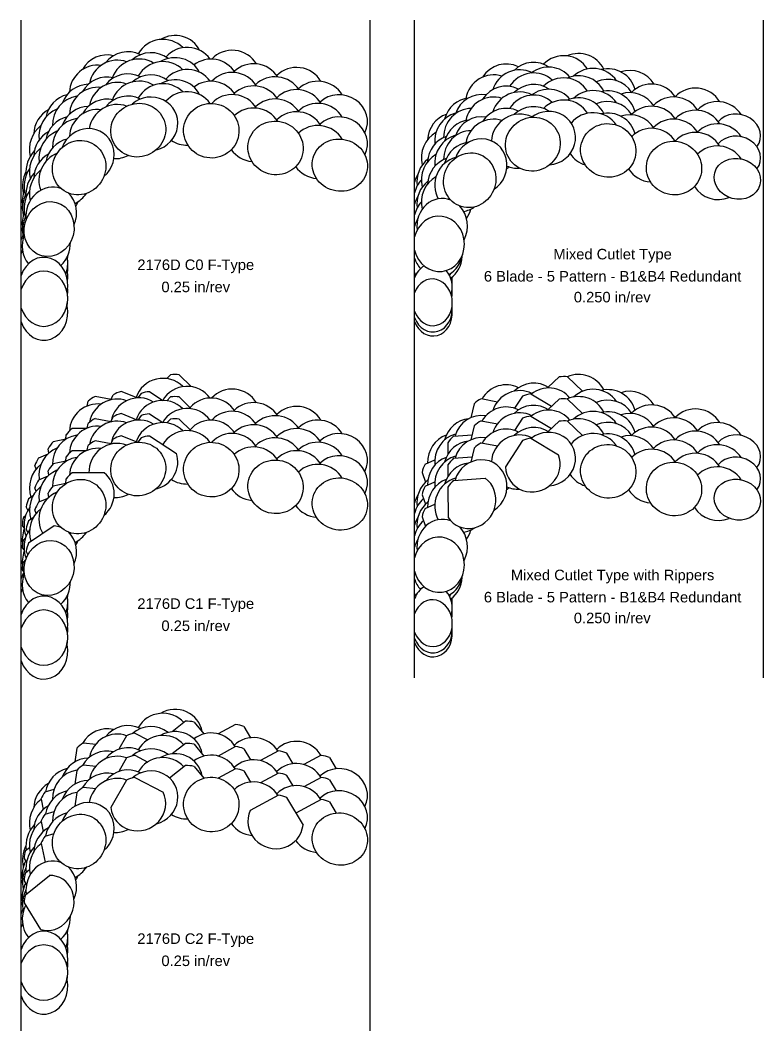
# Model space of a CAD drawing. Header units: inches. Extents: x 1 to 21.7, y 0.9 to 12.4.
# Drawn here: x 13.3 to 21.69, y 0.96 to 12.36 of the extents above; entities that cross this region are included whole.
import ezdxf
from ezdxf.enums import TextEntityAlignment as Align

# ---------------------------------------------------------------- set-up
doc = ezdxf.new("R2010")
doc.units = ezdxf.units.IN
doc.header["$MEASUREMENT"] = 0
for name, color, linetype, true_color in [('Blade_1', 30, 'Continuous', 0xff7f00), ('Blade_2', 7, 'Continuous', 0xcccc00), ('Blade_3', 7, 'Continuous', 0x00cc00), ('Blade_4', 7, 'Continuous', 0x00cccc), ('Blade_5', 7, 'Continuous', 0x0066cc), ('Blade_6', 190, 'Continuous', 0x7f00ff)]:
    doc.layers.add(name, color=color, linetype=linetype, true_color=true_color)
doc.layers.add('Gage_Line', color=7, linetype='Continuous')
doc.styles.get("Standard").update_dxf_attribs({"font": 'arial.ttf'})

msp = doc.modelspace()

# ---------------------------------------------------------------- linework, layer by layer
at = {"layer": 'Blade_1'}
for p, q in [((18.968, 8.118), (18.879, 7.981)), ((19.063, 8.143), (19.295, 8.004)), ((19.063, 7.893), (19.295, 7.754)), ((18.968, 7.868), (18.879, 7.731)), ((18.19, 7.668), (18.398, 7.682)), ((19.063, 7.643), (19.374, 7.457)), ((18.126, 7.592), (18.126, 7.463)), ((18.968, 7.618), (18.775, 7.321)), ((18.19, 7.418), (18.398, 7.432)), ((18.126, 7.342), (18.126, 7.213)), ((18.19, 7.168), (18.547, 7.192)), ((18.126, 7.092), (18.128, 6.748)), ((14.501, 4.286), (14.415, 4.134)), ((14.593, 4.315), (14.739, 4.239)), ((16.215, 4.115), (16.012, 4.005)), ((14.501, 4.036), (14.415, 3.884)), ((14.593, 4.065), (14.739, 3.989)), ((16.306, 4.089), (16.377, 3.97)), ((14.501, 3.786), (14.324, 3.475)), ((14.593, 3.815), (14.915, 3.648)), ((16.215, 3.865), (16.012, 3.755)), ((16.306, 3.839), (16.377, 3.72)), ((16.215, 3.615), (15.896, 3.443)), ((16.306, 3.589), (16.491, 3.278)), ((13.361, 2.99), (13.405, 3.025)), ((13.344, 2.899), (13.371, 2.855)), ((13.361, 2.74), (13.405, 2.775)), ((13.344, 2.649), (13.371, 2.605)), ((13.361, 2.49), (13.629, 2.708)), ((13.344, 2.399), (13.531, 2.1))]:
    msp.add_line(p, q, dxfattribs=at)
for centre, major_axis, ratio, start_param, end_param in [((14.632, 11.62), (0.279, 0.14), 0.963048, 6.810381, 8.632466), ((15.456, 11.614), (0.302, -0.081), 0.984808, 7.081616, 8.786571), ((19.084, 11.462), (0.265, 0.166), 0.960294, 6.523284, 8.319557), ((14.632, 11.37), (0.279, 0.14), 0.963048, 6.810381, 8.632466), ((15.456, 11.364), (0.302, -0.081), 0.984808, 7.081616, 8.786571), ((16.181, 11.419), (0.302, -0.081), 0.965926, 7.098248, 8.910519), ((19.935, 11.391), (0.302, -0.081), 0.965926, 7.079997, 8.557187), ((16.907, 11.225), (0.302, -0.081), 0.939693, 6.09199, 8.902875), ((19.084, 11.212), (0.265, 0.166), 0.960294, 6.523284, 8.319557), ((13.965, 11.197), (0.17, 0.262), 0.948815, 6.966643, 8.494905), ((16.181, 11.169), (0.302, -0.081), 0.965926, 7.098248, 8.910519), ((19.935, 11.141), (0.302, -0.081), 0.965926, 7.079997, 8.557187), ((20.677, 11.192), (0.302, -0.081), 0.965926, 7.080395, 8.943112), ((16.907, 10.975), (0.302, -0.081), 0.939693, 6.09199, 8.902875), ((18.372, 11.055), (0.123, 0.287), 0.934934, 6.659886, 8.293602), ((21.392, 11.071), (0.255, -0.068), 0.866025, 5.939443, 9.04671), ((13.965, 10.947), (0.17, 0.262), 0.948815, 6.966643, 8.494905), ((20.677, 10.942), (0.302, -0.081), 0.965926, 7.080395, 8.943112), ((18.372, 10.805), (0.123, 0.287), 0.934934, 6.659886, 8.293602), ((21.392, 10.821), (0.255, -0.068), 0.866025, 5.939443, 9.04671), ((13.626, 10.503), (0.081, 0.302), 0.896171, 1.190706, 2.194065), ((18.027, 10.337), (-0.014, 0.312), 0.912057, 7.012111, 7.562052), ((13.626, 10.253), (0.081, 0.302), 0.896171, 7.473892, 8.47725), ((18.027, 10.087), (-0.014, 0.312), 0.912057, 7.012111, 7.562052), ((18.027, 9.837), (-0.014, 0.312), 0.912057, 1.765169, 7.562052), ((13.567, 9.718), (0, 0.312), 0.866025, 4.561732, 4.678722), ((13.567, 9.218), (0, 0.312), 0.866025, 1.916735, 7.508043), ((13.567, 9.468), (0, 0.312), 0.866025, 4.561732, 4.963069), ((17.954, 9.177), (-0.011, 0.264), 0.838554, 1.92721, 7.401887), ((17.954, 9.427), (-0.011, 0.264), 0.838554, 4.515873, 4.81397), ((14.632, 7.796), (0.279, 0.14), 0.963048, 6.810381, 8.828723), ((15.456, 7.789), (0.302, -0.081), 0.984808, 7.081616, 8.982231), ((19.084, 7.841), (0.265, 0.166), 0.960294, 7.382709, 7.698705), ((19.935, 7.77), (0.302, -0.081), 0.965926, 7.079997, 8.557187), ((16.181, 7.595), (0.302, -0.081), 0.965926, 7.098248, 8.910519), ((19.084, 7.591), (0.265, 0.166), 0.960294, 7.382709, 7.698705), ((20.677, 7.571), (0.302, -0.081), 0.965926, 7.080395, 8.943112), ((14.632, 7.546), (0.279, 0.14), 0.963048, 6.810381, 8.828723), ((15.456, 7.539), (0.302, -0.081), 0.984808, 7.081616, 8.982231), ((19.935, 7.52), (0.302, -0.081), 0.965926, 7.079997, 8.557187), ((13.965, 7.372), (0.17, 0.262), 0.948815, 6.966643, 8.494905), ((16.181, 7.345), (0.302, -0.081), 0.965926, 7.098248, 8.910519), ((16.907, 7.401), (0.302, -0.081), 0.939693, 6.09199, 8.902875), ((18.372, 7.434), (0.123, 0.287), 0.934934, 7.375136, 7.699538), ((19.084, 7.341), (0.265, 0.166), 0.960294, 7.382709, 7.698705), ((21.392, 7.45), (0.255, -0.068), 0.866025, 5.939443, 9.04671), ((20.677, 7.321), (0.302, -0.081), 0.965926, 7.080395, 8.943112), ((13.965, 7.122), (0.17, 0.262), 0.948815, 6.966643, 8.494905), ((16.907, 7.151), (0.302, -0.081), 0.939693, 6.09199, 8.902875), ((18.372, 7.184), (0.123, 0.287), 0.934934, 7.375136, 7.699538), ((19.084, 7.341), (0.265, 0.166), 0.960294, 2.630742, 6.098561), ((21.392, 7.2), (0.255, -0.068), 0.866025, 5.939443, 9.04671), ((18.372, 6.934), (0.123, 0.287), 0.934934, 2.593862, 6.077072), ((18.372, 6.934), (0.123, 0.287), 0.934934, 7.375136, 7.699538), ((18.027, 6.716), (-0.014, 0.312), 0.912057, 6.906311, 7.562052), ((13.626, 6.679), (0.081, 0.302), 0.896171, 1.190706, 2.277571), ((18.027, 6.466), (-0.014, 0.312), 0.912057, 6.906311, 7.562052), ((13.626, 6.429), (0.081, 0.302), 0.896171, 7.473892, 8.560756), ((18.027, 6.216), (-0.014, 0.312), 0.912057, 1.765169, 7.562052), ((13.567, 5.893), (0, 0.312), 0.866025, 4.561732, 4.678722), ((17.954, 5.556), (-0.011, 0.264), 0.838554, 1.92721, 7.401887), ((17.954, 5.806), (-0.011, 0.264), 0.838554, 4.515873, 4.81397), ((13.567, 5.393), (0, 0.312), 0.866025, 1.916735, 7.508043), ((13.567, 5.643), (0, 0.312), 0.866025, 4.561732, 4.963069), ((14.632, 4.015), (0.279, 0.14), 0.963048, 7.529973, 7.840398), ((15.456, 4.009), (0.302, -0.081), 0.984808, 7.06674, 8.786571), ((16.181, 3.814), (0.302, -0.081), 0.965926, 7.692383, 7.997803), ((14.632, 3.765), (0.279, 0.14), 0.963048, 7.529973, 7.840398), ((15.456, 3.759), (0.302, -0.081), 0.984808, 7.06674, 8.786571), ((13.965, 3.592), (0.17, 0.262), 0.948815, 6.966643, 8.494905), ((16.907, 3.62), (0.302, -0.081), 0.939693, 6.09199, 8.902875), ((14.632, 3.515), (0.279, 0.14), 0.963048, 1.246788, 1.557213), ((16.181, 3.564), (0.302, -0.081), 0.965926, 7.692383, 7.997803), ((16.907, 3.37), (0.302, -0.081), 0.939693, 6.09199, 8.902875), ((13.965, 3.342), (0.17, 0.262), 0.948815, 6.966643, 8.494905), ((14.632, 3.515), (0.279, 0.14), 0.963048, 2.793908, 6.257141), ((16.181, 3.314), (0.302, -0.081), 0.965926, 1.409197, 1.714618), ((16.181, 3.314), (0.302, -0.081), 0.965926, 2.973677, 6.43155), ((13.626, 2.898), (0.081, 0.302), 0.896171, 1.508023, 1.805634), ((13.626, 2.648), (0.081, 0.302), 0.896171, 7.791209, 8.088819), ((13.626, 2.398), (0.081, 0.302), 0.896171, 3.091855, 6.565269), ((13.626, 2.398), (0.081, 0.302), 0.896171, 7.791209, 8.088819), ((13.567, 2.113), (0, 0.312), 0.866025, 4.561732, 4.678722), ((13.567, 1.613), (0, 0.312), 0.866025, 1.916735, 7.508043), ((13.567, 1.863), (0, 0.312), 0.866025, 4.561732, 4.963069)]:
    msp.add_ellipse(centre, major_axis=major_axis, ratio=ratio, start_param=start_param, end_param=end_param, dxfattribs=at)
for centre, major_axis, ratio in [((14.632, 11.12), (0.279, 0.14), 0.963048), ((15.456, 11.114), (0.302, -0.081), 0.984808), ((19.084, 10.962), (0.265, 0.166), 0.960294), ((16.181, 10.919), (0.302, -0.081), 0.965926), ((19.935, 10.891), (0.302, -0.081), 0.965926), ((13.965, 10.697), (0.17, 0.262), 0.948815), ((16.907, 10.725), (0.302, -0.081), 0.939693), ((20.677, 10.692), (0.302, -0.081), 0.965926), ((18.372, 10.555), (0.123, 0.287), 0.934934), ((21.392, 10.571), (0.255, -0.068), 0.866025), ((13.626, 10.003), (0.081, 0.302), 0.896171), ((14.632, 7.296), (0.279, 0.14), 0.963048), ((15.456, 7.289), (0.302, -0.081), 0.984808), ((19.935, 7.27), (0.302, -0.081), 0.965926), ((16.181, 7.095), (0.302, -0.081), 0.965926), ((20.677, 7.071), (0.302, -0.081), 0.965926), ((13.965, 6.872), (0.17, 0.262), 0.948815), ((16.907, 6.901), (0.302, -0.081), 0.939693), ((21.392, 6.95), (0.255, -0.068), 0.866025), ((13.626, 6.179), (0.081, 0.302), 0.896171), ((15.456, 3.509), (0.302, -0.081), 0.984808), ((13.965, 3.092), (0.17, 0.262), 0.948815), ((16.907, 3.12), (0.302, -0.081), 0.939693)]:
    msp.add_ellipse(centre, major_axis=major_axis, ratio=ratio, dxfattribs=at)
at = {"layer": 'Blade_2'}
for p, q in [((14.664, 8.149), (14.628, 8.099)), ((14.758, 8.169), (14.91, 8.07)), ((14.664, 7.899), (14.628, 7.849)), ((14.758, 7.919), (14.91, 7.82)), ((13.817, 7.633), (13.819, 7.684)), ((14.044, 7.752), (13.888, 7.752)), ((14.664, 7.649), (14.628, 7.599)), ((14.758, 7.669), (15.062, 7.471)), ((13.817, 7.383), (13.819, 7.434)), ((14.044, 7.502), (13.888, 7.502)), ((14.249, 7.253), (13.888, 7.252)), ((13.817, 7.133), (13.819, 7.184)), ((13.447, 6.995), (13.394, 6.96)), ((13.388, 6.832), (13.369, 6.869)), ((13.447, 6.745), (13.394, 6.71)), ((13.388, 6.582), (13.369, 6.619)), ((13.682, 6.653), (13.394, 6.46)), ((13.388, 6.332), (13.369, 6.369))]:
    msp.add_line(p, q, dxfattribs=at)
for centre, major_axis, ratio, start_param, end_param in [((14.768, 11.691), (0.288, 0.121), 0.963726, 6.770132, 8.188723), ((14.768, 11.441), (0.288, 0.121), 0.963726, 6.770132, 8.188723), ((19.255, 11.529), (0.288, 0.121), 0.962323, 6.547485, 8.124481), ((14.058, 11.33), (0.186, 0.251), 0.954517, 6.909434, 8.154302), ((18.493, 11.212), (0.137, 0.281), 0.949721, 6.550132, 7.981299), ((19.255, 11.279), (0.288, 0.121), 0.962323, 6.547485, 8.124481), ((14.768, 11.191), (0.288, 0.121), 0.963726, 4.54988, 8.188723), ((14.058, 11.08), (0.186, 0.251), 0.954517, 6.909434, 8.154302), ((18.493, 10.962), (0.137, 0.281), 0.949721, 6.550132, 7.981299), ((19.255, 11.029), (0.288, 0.121), 0.962323, 4.383963, 8.124481), ((14.058, 10.83), (0.186, 0.251), 0.954517, 4.46523, 8.154302), ((18.493, 10.712), (0.137, 0.281), 0.949721, 4.154286, 7.981299), ((13.651, 10.668), (0.098, 0.297), 0.903577, 7.367686, 8.320306), ((18.061, 10.537), (0.015, 0.312), 0.913035, 6.936025, 8.042725), ((13.651, 10.418), (0.098, 0.297), 0.903577, 7.367686, 8.320306), ((13.651, 10.168), (0.098, 0.297), 0.903577, 6.239744, 8.320306), ((18.061, 10.287), (0.015, 0.312), 0.913035, 6.936025, 8.042725), ((13.651, 10.168), (0.098, 0.297), 0.903577, 4.600903, 5.894285), ((18.061, 10.037), (0.015, 0.312), 0.913035, 5.987571, 8.042725), ((18.061, 10.037), (0.015, 0.312), 0.913035, 4.244771, 5.570805), ((13.567, 9.874), (0, 0.312), 0.866025, 7.378218, 7.508043), ((13.567, 9.374), (0, 0.312), 0.866025, 4.4598, 7.508043), ((13.567, 9.624), (0, 0.312), 0.866025, 4.4598, 4.934678), ((17.954, 9.348), (-0.011, 0.264), 0.838554, 6.688461, 7.401887), ((17.954, 9.348), (-0.011, 0.264), 0.838554, 4.333935, 5.471804), ((19.255, 7.908), (0.288, 0.121), 0.962323, 6.547485, 8.130602), ((14.768, 7.866), (0.288, 0.121), 0.963726, 7.499997, 7.811257), ((14.768, 7.616), (0.288, 0.121), 0.963726, 7.499997, 7.811257), ((18.493, 7.591), (0.137, 0.281), 0.949721, 6.550132, 8.032826), ((19.255, 7.658), (0.288, 0.121), 0.962323, 6.547485, 8.124481), ((14.058, 7.505), (0.186, 0.251), 0.954517, 7.539379, 7.850762), ((14.768, 7.366), (0.288, 0.121), 0.963726, 7.499997, 7.811257), ((18.493, 7.341), (0.137, 0.281), 0.949721, 6.550132, 8.032826), ((19.255, 7.408), (0.288, 0.121), 0.962323, 4.383963, 8.130602), ((14.058, 7.255), (0.186, 0.251), 0.954517, 7.539379, 7.850762), ((14.768, 7.366), (0.288, 0.121), 0.963726, 4.54988, 6.22518), ((18.493, 7.091), (0.137, 0.281), 0.949721, 4.154286, 8.032826), ((14.058, 7.005), (0.186, 0.251), 0.954517, 7.539379, 7.850762), ((14.058, 7.005), (0.186, 0.251), 0.954517, 4.46523, 6.265596), ((18.061, 6.916), (0.015, 0.312), 0.913035, 6.936025, 8.042725), ((13.651, 6.844), (0.098, 0.297), 0.903577, 7.759139, 8.059724), ((18.061, 6.666), (0.015, 0.312), 0.913035, 6.936025, 8.042725), ((18.061, 6.416), (0.015, 0.312), 0.913035, 5.987571, 8.042725), ((13.651, 6.594), (0.098, 0.297), 0.903577, 7.759139, 8.059724), ((13.651, 6.344), (0.098, 0.297), 0.903577, 6.239744, 6.522893), ((18.061, 6.416), (0.015, 0.312), 0.913035, 4.244771, 5.570805), ((13.651, 6.344), (0.098, 0.297), 0.903577, 4.600903, 5.894285), ((13.651, 6.344), (0.098, 0.297), 0.903577, 7.759139, 8.059724), ((13.567, 6.05), (0, 0.312), 0.866025, 7.378218, 7.508043), ((17.954, 5.727), (-0.011, 0.264), 0.838554, 6.688461, 7.401887), ((13.567, 5.55), (0, 0.312), 0.866025, 4.4598, 7.508043), ((13.567, 5.8), (0, 0.312), 0.866025, 4.4598, 4.934678), ((17.954, 5.727), (-0.011, 0.264), 0.838554, 4.333935, 5.471804), ((14.768, 4.086), (0.288, 0.121), 0.963726, 6.770132, 8.188723), ((14.768, 3.836), (0.288, 0.121), 0.963726, 6.770132, 8.188723), ((14.058, 3.725), (0.186, 0.251), 0.954517, 6.909434, 8.154302), ((14.768, 3.586), (0.288, 0.121), 0.963726, 4.54988, 8.188723), ((14.058, 3.475), (0.186, 0.251), 0.954517, 6.909434, 8.154302), ((14.058, 3.225), (0.186, 0.251), 0.954517, 4.46523, 8.154302), ((13.651, 3.063), (0.098, 0.297), 0.903577, 7.367686, 8.359847), ((13.651, 2.813), (0.098, 0.297), 0.903577, 7.367686, 8.359847), ((13.651, 2.563), (0.098, 0.297), 0.903577, 6.239744, 8.359847), ((13.651, 2.563), (0.098, 0.297), 0.903577, 4.600903, 5.894285), ((13.567, 2.269), (0, 0.312), 0.866025, 7.378218, 7.508043), ((13.567, 1.769), (0, 0.312), 0.866025, 4.4598, 7.508043), ((13.567, 2.019), (0, 0.312), 0.866025, 4.4598, 4.934678)]:
    msp.add_ellipse(centre, major_axis=major_axis, ratio=ratio, start_param=start_param, end_param=end_param, dxfattribs=at)
at = {"layer": 'Blade_3'}
for p, q in [((15.166, 4.449), (15.013, 4.331)), ((15.262, 4.44), (15.374, 4.306)), ((15.166, 4.199), (15.013, 4.081)), ((15.262, 4.19), (15.374, 4.056)), ((16.697, 4.065), (16.501, 3.961)), ((16.789, 4.039), (16.865, 3.913)), ((15.166, 3.949), (14.984, 3.808)), ((15.262, 3.94), (15.374, 3.806)), ((16.697, 3.815), (16.501, 3.711)), ((16.789, 3.789), (16.865, 3.663)), ((13.583, 3.652), (13.682, 3.682)), ((13.535, 3.569), (13.56, 3.454)), ((16.697, 3.565), (16.411, 3.413)), ((16.789, 3.539), (16.865, 3.413)), ((13.583, 3.402), (13.682, 3.432)), ((13.535, 3.319), (13.56, 3.204)), ((13.583, 3.152), (13.682, 3.182)), ((13.535, 3.069), (13.581, 2.858))]:
    msp.add_line(p, q, dxfattribs=at)
for centre, major_axis, ratio, start_param, end_param in [((15.182, 11.753), (0.311, 0.027), 0.965239, 6.78649, 8.642662), ((14.384, 11.604), (0.242, 0.198), 0.961565, 6.79612, 8.575743), ((15.939, 11.567), (0.302, -0.081), 0.965926, 7.084526, 8.905881), ((15.182, 11.503), (0.311, 0.027), 0.965239, 6.78649, 8.642662), ((18.924, 11.496), (0.238, 0.203), 0.957967, 6.662319, 8.429292), ((19.767, 11.515), (0.308, -0.054), 0.965926, 7.030097, 8.820328), ((14.384, 11.354), (0.242, 0.198), 0.961565, 6.79612, 8.575743), ((16.664, 11.373), (0.302, -0.081), 0.953717, 7.061978, 8.912332), ((20.429, 11.338), (0.302, -0.081), 0.965926, 7.094, 8.936488), ((15.182, 11.253), (0.311, 0.027), 0.965239, 6.78649, 8.642662), ((15.939, 11.317), (0.302, -0.081), 0.965926, 7.084526, 8.905881), ((18.924, 11.246), (0.238, 0.203), 0.957967, 6.662319, 8.429292), ((19.767, 11.265), (0.308, -0.054), 0.965926, 7.030097, 8.820328), ((14.384, 11.104), (0.242, 0.198), 0.961565, 6.79612, 8.61187), ((16.664, 11.123), (0.302, -0.081), 0.953717, 7.061978, 8.912332), ((21.171, 11.139), (0.302, -0.081), 0.965926, 7.097638, 8.936667), ((13.807, 11.071), (0.143, 0.278), 0.930939, 7.102691, 8.504337), ((15.939, 11.067), (0.302, -0.081), 0.965926, 7.084526, 8.905881), ((18.27, 11.01), (0.089, 0.299), 0.932389, 6.788178, 8.27987), ((18.924, 10.996), (0.238, 0.203), 0.957967, 6.662319, 8.690144), ((19.767, 11.015), (0.308, -0.054), 0.965926, 7.030097, 8.953213), ((20.429, 11.088), (0.302, -0.081), 0.965926, 7.094, 8.936488), ((16.664, 10.873), (0.302, -0.081), 0.953717, 7.061978, 8.912332), ((21.171, 10.889), (0.302, -0.081), 0.965926, 7.097638, 8.936667), ((13.807, 10.821), (0.143, 0.278), 0.930939, 7.102691, 8.504337), ((20.429, 10.838), (0.302, -0.081), 0.965926, 7.094, 8.936488), ((15.182, 11.253), (0.311, 0.027), 0.965239, 4.028782, 4.657974), ((18.27, 10.76), (0.089, 0.299), 0.932389, 6.788178, 8.27987), ((21.171, 10.639), (0.302, -0.081), 0.965926, 7.097638, 8.936667), ((13.807, 10.571), (0.143, 0.278), 0.930939, 7.102691, 8.732776), ((14.384, 11.104), (0.242, 0.198), 0.961565, 3.960971, 4.495445), ((15.939, 11.067), (0.302, -0.081), 0.965926, 3.99856, 4.887227), ((19.767, 11.015), (0.308, -0.054), 0.965926, 3.878977, 4.579733), ((18.27, 10.51), (0.089, 0.299), 0.932389, 6.788178, 8.684618), ((16.664, 10.873), (0.302, -0.081), 0.953717, 3.998646, 4.896426), ((18.924, 10.996), (0.238, 0.203), 0.957967, 3.582802, 4.052558), ((20.429, 10.838), (0.302, -0.081), 0.965926, 3.951816, 4.910536), ((13.595, 10.332), (0.054, 0.308), 0.864592, 7.639468, 8.23119), ((13.807, 10.571), (0.143, 0.278), 0.930939, 4.033786, 4.590892), ((21.171, 10.639), (0.302, -0.081), 0.965926, 3.952046, 5.385373), ((13.595, 10.082), (0.054, 0.308), 0.864592, 7.639468, 8.23119), ((18.27, 10.51), (0.089, 0.299), 0.932389, 3.566958, 4.017117), ((13.595, 9.832), (0.054, 0.308), 0.864592, 7.639468, 8.787347), ((13.595, 9.832), (0.054, 0.308), 0.864592, 3.993786, 4.93566), ((18.015, 9.775), (-0.014, 0.312), 0.896397, 3.544985, 4.489685), ((13.567, 9.561), (0, 0.312), 0.866025, 4.573812, 4.813137), ((18.015, 9.775), (-0.014, 0.312), 0.896397, 8.13203, 8.582489), ((17.954, 9.356), (-0.011, 0.264), 0.838554, 4.552044, 4.79891), ((13.567, 9.311), (0, 0.312), 0.866025, 4.573812, 4.813137), ((13.567, 9.061), (0, 0.312), 0.866025, 1.916735, 4.965757), ((17.954, 9.106), (-0.011, 0.264), 0.838554, 1.92721, 4.79891), ((15.182, 7.928), (0.311, 0.027), 0.965239, 6.78649, 8.841339), ((14.384, 7.78), (0.242, 0.198), 0.961565, 6.79612, 8.575743), ((18.924, 7.875), (0.238, 0.203), 0.957967, 6.662319, 8.429292), ((19.767, 7.894), (0.308, -0.054), 0.965926, 7.030097, 8.820328), ((15.182, 7.678), (0.311, 0.027), 0.965239, 6.78649, 8.841339), ((15.939, 7.743), (0.302, -0.081), 0.965926, 7.084526, 8.905881), ((20.429, 7.717), (0.302, -0.081), 0.965926, 7.094, 8.936488), ((18.924, 7.625), (0.238, 0.203), 0.957967, 6.662319, 8.429292), ((19.767, 7.644), (0.308, -0.054), 0.965926, 7.030097, 8.820328), ((14.384, 7.53), (0.242, 0.198), 0.961565, 6.79612, 8.575743), ((15.939, 7.493), (0.302, -0.081), 0.965926, 7.084526, 8.905881), ((16.664, 7.549), (0.302, -0.081), 0.953717, 7.061978, 8.912332), ((20.429, 7.467), (0.302, -0.081), 0.965926, 7.094, 8.936488), ((21.171, 7.518), (0.302, -0.081), 0.965926, 7.097638, 8.936667), ((15.182, 7.428), (0.311, 0.027), 0.965239, 6.78649, 8.841339), ((18.27, 7.389), (0.089, 0.299), 0.932389, 6.788178, 8.27987), ((18.924, 7.375), (0.238, 0.203), 0.957967, 6.662319, 8.690144), ((19.767, 7.394), (0.308, -0.054), 0.965926, 7.030097, 8.953213), ((13.807, 7.246), (0.143, 0.278), 0.930939, 7.102691, 8.504337), ((14.384, 7.28), (0.242, 0.198), 0.961565, 6.79612, 8.809201), ((15.939, 7.243), (0.302, -0.081), 0.965926, 7.084526, 8.905881), ((16.664, 7.299), (0.302, -0.081), 0.953717, 7.061978, 8.912332), ((20.429, 7.217), (0.302, -0.081), 0.965926, 7.094, 8.936488), ((21.171, 7.268), (0.302, -0.081), 0.965926, 7.097638, 8.936667), ((18.27, 7.139), (0.089, 0.299), 0.932389, 6.788178, 8.27987), ((16.664, 7.049), (0.302, -0.081), 0.953717, 7.061978, 8.912332), ((21.171, 7.018), (0.302, -0.081), 0.965926, 7.097638, 8.936667), ((13.807, 6.996), (0.143, 0.278), 0.930939, 7.102691, 8.504337), ((18.27, 6.889), (0.089, 0.299), 0.932389, 6.788178, 8.684618), ((19.767, 7.394), (0.308, -0.054), 0.965926, 3.878977, 4.579733), ((15.182, 7.428), (0.311, 0.027), 0.965239, 4.028782, 4.657974), ((15.939, 7.243), (0.302, -0.081), 0.965926, 3.99856, 4.887227), ((18.924, 7.375), (0.238, 0.203), 0.957967, 3.582802, 4.052558), ((13.807, 6.746), (0.143, 0.278), 0.930939, 7.102691, 8.914096), ((14.384, 7.28), (0.242, 0.198), 0.961565, 3.960971, 4.495445), ((20.429, 7.217), (0.302, -0.081), 0.965926, 3.951816, 4.910536), ((16.664, 7.049), (0.302, -0.081), 0.953717, 3.998646, 4.896426), ((21.171, 7.018), (0.302, -0.081), 0.965926, 3.952046, 5.385373), ((13.595, 6.508), (0.054, 0.308), 0.864592, 7.639468, 8.23119), ((18.27, 6.889), (0.089, 0.299), 0.932389, 3.566958, 4.017117), ((13.807, 6.746), (0.143, 0.278), 0.930939, 4.033786, 4.590892), ((13.595, 6.258), (0.054, 0.308), 0.864592, 7.639468, 8.23119), ((13.595, 6.008), (0.054, 0.308), 0.864592, 7.639468, 8.787347), ((18.015, 6.154), (-0.014, 0.312), 0.896397, 8.13203, 8.582489), ((18.015, 6.154), (-0.014, 0.312), 0.896397, 3.544985, 4.489685), ((13.595, 6.008), (0.054, 0.308), 0.864592, 3.993786, 4.93566), ((13.567, 5.737), (0, 0.312), 0.866025, 4.573812, 4.813137), ((17.954, 5.735), (-0.011, 0.264), 0.838554, 4.552044, 4.79891), ((13.567, 5.487), (0, 0.312), 0.866025, 4.573812, 4.813137), ((17.954, 5.485), (-0.011, 0.264), 0.838554, 1.92721, 4.79891), ((13.567, 5.237), (0, 0.312), 0.866025, 1.916735, 4.965757), ((15.182, 4.148), (0.311, 0.027), 0.965239, 7.512742, 7.823347), ((14.384, 3.999), (0.242, 0.198), 0.961565, 6.79612, 8.575743), ((15.939, 3.962), (0.302, -0.081), 0.965926, 7.066652, 8.905881), ((15.182, 3.898), (0.311, 0.027), 0.965239, 7.512742, 7.823347), ((14.384, 3.749), (0.242, 0.198), 0.961565, 6.79612, 8.575743), ((15.939, 3.712), (0.302, -0.081), 0.965926, 7.066652, 8.905881), ((16.664, 3.768), (0.302, -0.081), 0.953717, 7.692496, 7.998005), ((15.182, 3.648), (0.311, 0.027), 0.965239, 7.512742, 7.823347), ((14.384, 3.499), (0.242, 0.198), 0.961565, 6.79612, 8.61187), ((15.939, 3.462), (0.302, -0.081), 0.965926, 7.066652, 8.905881), ((16.664, 3.518), (0.302, -0.081), 0.953717, 7.692496, 7.998005), ((13.807, 3.466), (0.143, 0.278), 0.930939, 7.651162, 7.959277), ((16.664, 3.268), (0.302, -0.081), 0.953717, 7.692496, 7.998005), ((13.807, 3.216), (0.143, 0.278), 0.930939, 7.651162, 7.959277), ((15.182, 3.648), (0.311, 0.027), 0.965239, 4.028782, 4.657974), ((14.384, 3.499), (0.242, 0.198), 0.961565, 3.960971, 4.495445), ((15.939, 3.462), (0.302, -0.081), 0.965926, 3.99856, 4.887227), ((13.807, 2.966), (0.143, 0.278), 0.930939, 7.651162, 7.959277), ((16.664, 3.268), (0.302, -0.081), 0.953717, 3.998646, 4.896426), ((13.595, 2.727), (0.054, 0.308), 0.864592, 7.522258, 8.23119), ((13.807, 2.966), (0.143, 0.278), 0.930939, 4.033786, 4.590892), ((13.595, 2.477), (0.054, 0.308), 0.864592, 7.522258, 8.23119), ((13.595, 2.227), (0.054, 0.308), 0.864592, 7.522258, 8.787347), ((13.595, 2.227), (0.054, 0.308), 0.864592, 3.993786, 4.93566), ((13.567, 1.956), (0, 0.312), 0.866025, 4.573812, 4.813137), ((13.567, 1.706), (0, 0.312), 0.866025, 4.573812, 4.813137), ((13.567, 1.456), (0, 0.312), 0.866025, 1.916735, 4.965757)]:
    msp.add_ellipse(centre, major_axis=major_axis, ratio=ratio, start_param=start_param, end_param=end_param, dxfattribs=at)
at = {"layer": 'Blade_4'}
for p, q in [((14.324, 8.077), (14.349, 8.134)), ((14.621, 8.098), (14.439, 8.171)), ((14.324, 7.827), (14.349, 7.884)), ((14.621, 7.848), (14.439, 7.921)), ((14.621, 7.598), (14.439, 7.671)), ((13.817, 7.633), (13.672, 7.604)), ((14.324, 7.577), (14.349, 7.634)), ((13.624, 7.476), (13.617, 7.525)), ((13.817, 7.383), (13.672, 7.354)), ((13.624, 7.226), (13.617, 7.275)), ((13.817, 7.133), (13.672, 7.104)), ((13.624, 6.976), (13.617, 7.025)), ((13.362, 6.773), (13.337, 6.748)), ((13.345, 6.633), (13.326, 6.658)), ((13.362, 6.523), (13.337, 6.498)), ((13.345, 6.383), (13.326, 6.408)), ((13.362, 6.273), (13.337, 6.248)), ((13.345, 6.133), (13.326, 6.158))]:
    msp.add_line(p, q, dxfattribs=at)
for centre, major_axis, ratio, start_param, end_param in [((14.506, 11.701), (0.259, 0.175), 0.96233, 6.76289, 8.186995), ((19.084, 11.582), (0.265, 0.166), 0.960294, 6.673714, 8.069716), ((14.506, 11.451), (0.259, 0.175), 0.96233, 6.76289, 8.186995), ((19.935, 11.51), (0.302, -0.081), 0.965926, 6.783415, 8.36517), ((19.084, 11.332), (0.265, 0.166), 0.960294, 6.673714, 8.069716), ((13.882, 11.22), (0.154, 0.272), 0.942879, 7.00422, 8.202844), ((14.506, 11.201), (0.259, 0.175), 0.96233, 6.76289, 8.186995), ((19.935, 11.26), (0.302, -0.081), 0.965926, 6.783415, 8.36517), ((18.372, 11.175), (0.123, 0.287), 0.934934, 6.757205, 7.998972), ((19.084, 11.082), (0.265, 0.166), 0.960294, 6.673714, 8.069716), ((19.935, 11.01), (0.302, -0.081), 0.965926, 6.783415, 8.36517), ((13.882, 10.97), (0.154, 0.272), 0.942879, 7.00422, 8.202844), ((18.372, 10.925), (0.123, 0.287), 0.934934, 6.757205, 7.998972), ((13.882, 10.72), (0.154, 0.272), 0.942879, 7.00422, 8.202844), ((18.372, 10.675), (0.123, 0.287), 0.934934, 6.757205, 7.998972), ((13.603, 10.505), (0.068, 0.305), 0.880809, 7.561735, 8.358606), ((18.027, 10.457), (-0.014, 0.312), 0.912057, 7.21535, 7.562052), ((13.603, 10.255), (0.068, 0.305), 0.880809, 7.561735, 8.358606), ((18.027, 10.207), (-0.014, 0.312), 0.912057, 7.21535, 7.562052), ((13.603, 10.005), (0.068, 0.305), 0.880809, 7.561735, 8.358606), ((18.027, 9.957), (-0.014, 0.312), 0.912057, 7.21535, 7.562052), ((13.567, 9.725), (0, 0.312), 0.866025, 4.550394, 4.653984), ((13.567, 9.475), (0, 0.312), 0.866025, 4.550394, 4.953429), ((13.567, 9.225), (0, 0.312), 0.866025, 4.447434, 4.953429), ((17.954, 9.297), (-0.011, 0.264), 0.838554, 4.43604, 4.762804), ((19.084, 7.961), (0.265, 0.166), 0.960294, 6.673714, 8.069716), ((14.506, 7.877), (0.259, 0.175), 0.96233, 7.498262, 7.809832), ((19.935, 7.889), (0.302, -0.081), 0.965926, 6.783415, 8.36517), ((19.084, 7.711), (0.265, 0.166), 0.960294, 6.673714, 8.069716), ((14.506, 7.627), (0.259, 0.175), 0.96233, 7.498262, 7.809832), ((19.935, 7.639), (0.302, -0.081), 0.965926, 6.783415, 8.36517), ((18.372, 7.554), (0.123, 0.287), 0.934934, 6.757205, 7.998972), ((19.084, 7.461), (0.265, 0.166), 0.960294, 6.673714, 8.069716), ((14.506, 7.377), (0.259, 0.175), 0.96233, 7.498262, 7.809832), ((19.935, 7.389), (0.302, -0.081), 0.965926, 6.783415, 8.36517), ((13.882, 7.396), (0.154, 0.272), 0.942879, 7.601992, 7.911969), ((18.372, 7.304), (0.123, 0.287), 0.934934, 6.757205, 7.998972), ((13.882, 7.146), (0.154, 0.272), 0.942879, 7.601992, 7.911969), ((18.372, 7.054), (0.123, 0.287), 0.934934, 6.757205, 7.998972), ((13.882, 6.896), (0.154, 0.272), 0.942879, 7.601992, 7.911969), ((18.027, 6.836), (-0.014, 0.312), 0.912057, 7.21535, 7.562052), ((13.603, 6.68), (0.068, 0.305), 0.880809, 7.829252, 8.122255), ((18.027, 6.586), (-0.014, 0.312), 0.912057, 7.21535, 7.562052), ((18.027, 6.336), (-0.014, 0.312), 0.912057, 7.21535, 7.562052), ((13.603, 6.43), (0.068, 0.305), 0.880809, 7.829252, 8.122255), ((13.603, 6.18), (0.068, 0.305), 0.880809, 7.829252, 8.122255), ((13.567, 5.9), (0, 0.312), 0.866025, 4.550394, 4.653984), ((13.567, 5.65), (0, 0.312), 0.866025, 4.550394, 4.953429), ((17.954, 5.676), (-0.011, 0.264), 0.838554, 4.43604, 4.762804), ((13.567, 5.4), (0, 0.312), 0.866025, 4.447434, 4.953429), ((14.506, 4.096), (0.259, 0.175), 0.96233, 6.76289, 8.186995), ((14.506, 3.846), (0.259, 0.175), 0.96233, 6.76289, 8.186995), ((13.882, 3.615), (0.154, 0.272), 0.942879, 7.00422, 8.221017), ((14.506, 3.596), (0.259, 0.175), 0.96233, 6.76289, 8.186995), ((13.882, 3.365), (0.154, 0.272), 0.942879, 7.00422, 8.221017), ((13.882, 3.115), (0.154, 0.272), 0.942879, 7.00422, 8.221017), ((13.603, 2.9), (0.068, 0.305), 0.880809, 7.561735, 8.358606), ((13.603, 2.65), (0.068, 0.305), 0.880809, 7.561735, 8.358606), ((13.603, 2.4), (0.068, 0.305), 0.880809, 7.561735, 8.358606), ((13.567, 2.12), (0, 0.312), 0.866025, 4.550394, 4.653984), ((13.567, 1.87), (0, 0.312), 0.866025, 4.550394, 4.953429), ((13.567, 1.62), (0, 0.312), 0.866025, 4.447434, 4.953429)]:
    msp.add_ellipse(centre, major_axis=major_axis, ratio=ratio, start_param=start_param, end_param=end_param, dxfattribs=at)
at = {"layer": 'Blade_5'}
for p, q in [((19.38, 8.335), (19.257, 8.218)), ((19.477, 8.336), (19.644, 8.173)), ((18.421, 8.032), (18.386, 7.875)), ((18.502, 8.09), (18.685, 8.056)), ((19.38, 8.085), (19.257, 7.968)), ((19.477, 8.086), (19.644, 7.923)), ((18.421, 7.782), (18.386, 7.625)), ((18.502, 7.84), (18.685, 7.806)), ((19.38, 7.835), (19.257, 7.718)), ((19.477, 7.836), (19.644, 7.673)), ((18.421, 7.532), (18.386, 7.375)), ((18.502, 7.59), (18.685, 7.556)), ((17.869, 7.351), (17.978, 7.4)), ((17.834, 7.256), (17.872, 7.148)), ((17.869, 7.101), (17.978, 7.15)), ((17.834, 7.006), (17.872, 6.898)), ((17.869, 6.851), (17.978, 6.9)), ((17.834, 6.756), (17.872, 6.648)), ((15.731, 4.414), (15.532, 4.307)), ((15.823, 4.389), (15.898, 4.263)), ((13.938, 4.144), (13.916, 3.99)), ((14.013, 4.206), (14.153, 4.192)), ((15.731, 4.164), (15.532, 4.057)), ((15.823, 4.139), (15.898, 4.013)), ((13.938, 3.894), (13.916, 3.74)), ((14.013, 3.956), (14.153, 3.942)), ((15.731, 3.914), (15.532, 3.807)), ((15.823, 3.889), (15.898, 3.763)), ((14.013, 3.706), (14.153, 3.692)), ((13.938, 3.644), (13.916, 3.49))]:
    msp.add_line(p, q, dxfattribs=at)
for centre, major_axis, ratio, start_param, end_param in [((14.905, 11.842), (0.299, 0.091), 0.964323, 6.741183, 8.633919), ((15.697, 11.719), (0.302, -0.081), 0.965926, 7.07, 8.962124), ((14.16, 11.547), (0.202, 0.238), 0.959956, 6.827181, 8.534056), ((14.905, 11.592), (0.299, 0.091), 0.964323, 6.741183, 8.633919), ((19.428, 11.658), (0.303, 0.076), 0.963912, 6.559339, 8.415135), ((15.697, 11.469), (0.302, -0.081), 0.965926, 7.07, 8.962124), ((16.422, 11.525), (0.302, -0.081), 0.965926, 7.055329, 8.923755), ((18.626, 11.436), (0.172, 0.261), 0.952595, 6.520517, 8.278759), ((20.182, 11.491), (0.302, -0.081), 0.965926, 7.066091, 8.452364), ((14.905, 11.342), (0.299, 0.091), 0.964323, 6.741183, 8.633919), ((19.428, 11.408), (0.303, 0.076), 0.963912, 6.559339, 8.415135), ((14.16, 11.297), (0.202, 0.238), 0.959956, 6.827181, 8.534056), ((15.697, 11.219), (0.302, -0.081), 0.965926, 7.07, 8.962124), ((16.422, 11.275), (0.302, -0.081), 0.965926, 7.055329, 8.923755), ((20.182, 11.241), (0.302, -0.081), 0.965926, 7.066091, 8.452364), ((20.924, 11.292), (0.302, -0.081), 0.965926, 7.066091, 8.949712), ((18.626, 11.186), (0.172, 0.261), 0.952595, 6.520517, 8.278759), ((19.428, 11.158), (0.303, 0.076), 0.963912, 6.559339, 8.415135), ((14.16, 11.047), (0.202, 0.238), 0.959956, 6.827181, 8.534056), ((16.422, 11.025), (0.302, -0.081), 0.965926, 7.055329, 8.923755), ((20.182, 10.991), (0.302, -0.081), 0.965926, 7.066091, 8.452364), ((20.924, 11.042), (0.302, -0.081), 0.965926, 7.066091, 8.949712), ((18.626, 10.936), (0.172, 0.261), 0.952595, 6.520517, 8.278759), ((13.692, 10.924), (0.114, 0.291), 0.910856, 7.269094, 8.526559), ((18.113, 10.815), (0.045, 0.309), 0.914489, 6.880843, 8.26917), ((20.924, 10.792), (0.302, -0.081), 0.965926, 7.066091, 8.949712), ((13.692, 10.674), (0.114, 0.291), 0.910856, 7.269094, 8.526559), ((18.113, 10.565), (0.045, 0.309), 0.914489, 6.880843, 8.26917), ((13.692, 10.424), (0.114, 0.291), 0.910856, 7.269094, 8.526559), ((18.626, 10.936), (0.172, 0.261), 0.952595, 4.321503, 4.430872), ((18.113, 10.315), (0.045, 0.309), 0.914489, 6.880843, 8.26917), ((13.567, 10.123), (0, 0.312), 0.866025, 7.377204, 7.508043), ((13.692, 10.424), (0.114, 0.291), 0.910856, 4.505198, 4.685684), ((18.113, 10.315), (0.045, 0.309), 0.914489, 4.18739, 4.567068), ((13.567, 9.873), (0, 0.312), 0.866025, 7.377204, 7.508043), ((13.567, 10.123), (0, 0.312), 0.866025, 8.19992, 8.263482), ((13.567, 9.623), (0, 0.312), 0.866025, 7.377204, 7.508043), ((13.567, 9.623), (0, 0.312), 0.866025, 4.30289, 4.937368), ((13.567, 9.623), (0, 0.312), 0.866025, 8.19992, 8.263482), ((17.954, 9.613), (-0.011, 0.264), 0.838554, 8.210395, 8.331028), ((17.954, 9.613), (-0.011, 0.264), 0.838554, 4.139661, 4.25284), ((14.905, 8.017), (0.299, 0.091), 0.964323, 6.741183, 8.832719), ((19.428, 8.037), (0.303, 0.076), 0.963912, 7.457378, 7.769934), ((15.697, 7.895), (0.302, -0.081), 0.965926, 7.07, 8.962124), ((20.182, 7.87), (0.302, -0.081), 0.965926, 7.066091, 8.452364), ((14.16, 7.723), (0.202, 0.238), 0.959956, 6.827181, 8.534056), ((14.905, 7.767), (0.299, 0.091), 0.964323, 6.741183, 8.832719), ((16.422, 7.7), (0.302, -0.081), 0.965926, 7.055329, 8.923755), ((18.626, 7.815), (0.172, 0.261), 0.952595, 7.313407, 7.63447), ((19.428, 7.787), (0.303, 0.076), 0.963912, 7.457378, 7.769934), ((15.697, 7.645), (0.302, -0.081), 0.965926, 7.07, 8.962124), ((20.182, 7.62), (0.302, -0.081), 0.965926, 7.066091, 8.452364), ((20.924, 7.671), (0.302, -0.081), 0.965926, 7.066091, 8.949712), ((14.16, 7.473), (0.202, 0.238), 0.959956, 6.827181, 8.534056), ((14.905, 7.517), (0.299, 0.091), 0.964323, 6.741183, 8.832719), ((16.422, 7.45), (0.302, -0.081), 0.965926, 7.055329, 8.923755), ((18.626, 7.565), (0.172, 0.261), 0.952595, 7.313407, 7.63447), ((19.428, 7.537), (0.303, 0.076), 0.963912, 7.457378, 7.769934), ((15.697, 7.395), (0.302, -0.081), 0.965926, 7.07, 8.962124), ((20.182, 7.37), (0.302, -0.081), 0.965926, 7.066091, 8.452364), ((20.924, 7.421), (0.302, -0.081), 0.965926, 7.066091, 8.949712), ((14.16, 7.223), (0.202, 0.238), 0.959956, 6.827181, 8.534056), ((18.626, 7.315), (0.172, 0.261), 0.952595, 7.313407, 7.63447), ((16.422, 7.2), (0.302, -0.081), 0.965926, 7.055329, 8.923755), ((20.924, 7.171), (0.302, -0.081), 0.965926, 7.066091, 8.949712), ((13.692, 7.1), (0.114, 0.291), 0.910856, 7.269094, 8.602998), ((18.113, 7.194), (0.045, 0.309), 0.914489, 7.45963, 7.784349), ((13.692, 6.85), (0.114, 0.291), 0.910856, 7.269094, 8.602998), ((18.113, 6.944), (0.045, 0.309), 0.914489, 7.45963, 7.784349), ((18.626, 7.315), (0.172, 0.261), 0.952595, 4.321503, 4.430872), ((13.692, 6.6), (0.114, 0.291), 0.910856, 7.269094, 8.602998), ((18.113, 6.694), (0.045, 0.309), 0.914489, 7.45963, 7.784349), ((18.113, 6.694), (0.045, 0.309), 0.914489, 4.18739, 4.567068), ((13.567, 6.299), (0, 0.312), 0.866025, 7.377204, 7.508043), ((13.692, 6.6), (0.114, 0.291), 0.910856, 4.505198, 4.685684), ((13.567, 6.049), (0, 0.312), 0.866025, 7.377204, 7.508043), ((13.567, 6.299), (0, 0.312), 0.866025, 8.19992, 8.263482), ((13.567, 5.799), (0, 0.312), 0.866025, 7.377204, 7.508043), ((13.567, 5.799), (0, 0.312), 0.866025, 4.30289, 4.937368), ((17.954, 5.992), (-0.011, 0.264), 0.838554, 8.210395, 8.331028), ((17.954, 5.992), (-0.011, 0.264), 0.838554, 4.139661, 4.25284), ((13.567, 5.799), (0, 0.312), 0.866025, 8.19992, 8.263482), ((14.905, 4.237), (0.299, 0.091), 0.964323, 6.687362, 8.633919), ((15.697, 4.114), (0.302, -0.081), 0.965926, 7.692383, 7.997803), ((14.905, 3.987), (0.299, 0.091), 0.964323, 6.687362, 8.633919), ((16.422, 3.92), (0.302, -0.081), 0.965926, 7.047939, 8.923755), ((14.16, 3.942), (0.202, 0.238), 0.959956, 7.508402, 7.820057), ((15.697, 3.864), (0.302, -0.081), 0.965926, 7.692383, 7.997803), ((14.905, 3.737), (0.299, 0.091), 0.964323, 6.687362, 8.633919), ((14.16, 3.692), (0.202, 0.238), 0.959956, 7.508402, 7.820057), ((15.697, 3.614), (0.302, -0.081), 0.965926, 7.692383, 7.997803), ((16.422, 3.67), (0.302, -0.081), 0.965926, 7.047939, 8.923755), ((14.16, 3.442), (0.202, 0.238), 0.959956, 7.508402, 7.820057), ((16.422, 3.42), (0.302, -0.081), 0.965926, 7.047939, 8.923755), ((13.692, 3.319), (0.114, 0.291), 0.910856, 7.264057, 8.526559), ((13.692, 3.069), (0.114, 0.291), 0.910856, 7.264057, 8.526559), ((13.692, 2.819), (0.114, 0.291), 0.910856, 7.264057, 8.526559), ((13.567, 2.518), (0, 0.312), 0.866025, 7.377204, 7.508043), ((13.692, 2.819), (0.114, 0.291), 0.910856, 4.505198, 4.685684), ((13.567, 2.268), (0, 0.312), 0.866025, 7.377204, 7.508043), ((13.567, 2.518), (0, 0.312), 0.866025, 8.19992, 8.263482), ((13.567, 2.018), (0, 0.312), 0.866025, 7.377204, 7.508043), ((13.567, 2.018), (0, 0.312), 0.866025, 4.30289, 4.937368), ((13.567, 2.018), (0, 0.312), 0.866025, 8.19992, 8.263482)]:
    msp.add_ellipse(centre, major_axis=major_axis, ratio=ratio, start_param=start_param, end_param=end_param, dxfattribs=at)
at = {"layer": 'Blade_6'}
for p, q in [((14.997, 8.359), (14.953, 8.317)), ((15.095, 8.36), (15.23, 8.227)), ((14.325, 8.08), (14.147, 8.114)), ((14.997, 8.109), (14.953, 8.067)), ((15.095, 8.11), (15.23, 7.977)), ((14.054, 8.007), (14.066, 8.06)), ((14.054, 7.757), (14.066, 7.81)), ((14.325, 7.83), (14.147, 7.864)), ((14.997, 7.859), (14.953, 7.817)), ((15.095, 7.86), (15.23, 7.727)), ((14.054, 7.507), (14.066, 7.56)), ((14.325, 7.58), (14.147, 7.614)), ((13.611, 7.464), (13.506, 7.42)), ((13.479, 7.293), (13.466, 7.334)), ((13.611, 7.214), (13.506, 7.17)), ((13.479, 7.043), (13.466, 7.084)), ((13.611, 6.964), (13.506, 6.92)), ((13.479, 6.793), (13.466, 6.834))]:
    msp.add_line(p, q, dxfattribs=at)
for centre, major_axis, ratio, start_param, end_param in [((15.044, 11.886), (0.307, 0.059), 0.96483, 6.55597, 8.206422), ((14.268, 11.663), (0.223, 0.219), 0.960767, 6.816807, 8.145991), ((19.599, 11.682), (0.312, 0.024), 0.965043, 6.639825, 8.194735), ((15.044, 11.636), (0.307, 0.059), 0.96483, 6.55597, 8.206422), ((18.77, 11.561), (0.206, 0.235), 0.955366, 6.507937, 8.011093), ((19.599, 11.432), (0.312, 0.024), 0.965043, 6.639825, 8.194735), ((14.268, 11.413), (0.223, 0.219), 0.960767, 6.816807, 8.145991), ((15.044, 11.386), (0.307, 0.059), 0.96483, 6.55597, 8.206422), ((18.77, 11.311), (0.206, 0.235), 0.955366, 6.507937, 8.011093), ((19.599, 11.182), (0.312, 0.024), 0.965043, 6.639825, 8.194735), ((14.268, 11.163), (0.223, 0.219), 0.960767, 6.816807, 8.145991), ((18.77, 11.061), (0.206, 0.235), 0.955366, 6.507937, 8.011093), ((13.745, 11.081), (0.126, 0.286), 0.924298, 7.177104, 8.248976), ((18.183, 11.002), (0.076, 0.303), 0.916413, 6.814354, 8.046832), ((13.745, 10.831), (0.126, 0.286), 0.924298, 7.177104, 8.248976), ((18.183, 10.752), (0.076, 0.303), 0.916413, 6.814354, 8.046832), ((13.745, 10.581), (0.126, 0.286), 0.924298, 7.177104, 8.248976), ((18.183, 10.502), (0.076, 0.303), 0.916413, 6.814354, 8.046832), ((13.567, 9.78), (0, 0.312), 0.866025, 7.344339, 7.508043), ((18.012, 9.72), (-0.03, 0.311), 0.879348, 3.589356, 4.543641), ((17.954, 9.061), (-0.011, 0.264), 0.838554, 1.92721, 4.74923), ((15.044, 8.061), (0.307, 0.059), 0.96483, 7.506646, 7.819874), ((19.599, 8.061), (0.312, 0.024), 0.965043, 6.639825, 8.194735), ((18.77, 7.94), (0.206, 0.235), 0.955366, 6.507937, 8.044415), ((14.268, 7.838), (0.223, 0.219), 0.960767, 7.504265, 7.815919), ((15.044, 7.811), (0.307, 0.059), 0.96483, 7.506646, 7.819874), ((19.599, 7.811), (0.312, 0.024), 0.965043, 6.639825, 8.194735), ((18.77, 7.69), (0.206, 0.235), 0.955366, 6.507937, 8.044415), ((19.599, 7.561), (0.312, 0.024), 0.965043, 6.639825, 8.194735), ((14.268, 7.588), (0.223, 0.219), 0.960767, 7.504265, 7.815919), ((15.044, 7.561), (0.307, 0.059), 0.96483, 7.506646, 7.819874), ((18.77, 7.44), (0.206, 0.235), 0.955366, 6.507937, 8.044415), ((18.183, 7.381), (0.076, 0.303), 0.916413, 6.814354, 8.139818), ((14.268, 7.338), (0.223, 0.219), 0.960767, 7.504265, 7.815919), ((13.745, 7.257), (0.126, 0.286), 0.924298, 7.68306, 7.98941), ((18.183, 7.131), (0.076, 0.303), 0.916413, 6.814354, 8.139818), ((13.745, 7.007), (0.126, 0.286), 0.924298, 7.68306, 7.98941), ((18.183, 6.881), (0.076, 0.303), 0.916413, 6.814354, 8.139818), ((13.745, 6.757), (0.126, 0.286), 0.924298, 7.68306, 7.98941), ((13.567, 5.956), (0, 0.312), 0.866025, 7.249122, 7.508043), ((18.012, 6.099), (-0.03, 0.311), 0.879348, 3.589356, 4.543641), ((17.954, 5.44), (-0.011, 0.264), 0.838554, 1.92721, 4.74923), ((15.044, 4.281), (0.307, 0.059), 0.96483, 6.256053, 8.206422), ((14.268, 4.058), (0.223, 0.219), 0.960767, 6.816807, 8.145991), ((15.044, 4.031), (0.307, 0.059), 0.96483, 6.256053, 8.206422), ((14.268, 3.808), (0.223, 0.219), 0.960767, 6.816807, 8.145991), ((15.044, 3.781), (0.307, 0.059), 0.96483, 6.256053, 8.206422), ((14.268, 3.558), (0.223, 0.219), 0.960767, 6.816807, 8.145991), ((13.745, 3.476), (0.126, 0.286), 0.924298, 7.177104, 8.248976), ((13.745, 3.226), (0.126, 0.286), 0.924298, 7.177104, 8.248976), ((13.745, 2.976), (0.126, 0.286), 0.924298, 7.177104, 8.248976), ((13.567, 2.175), (0, 0.312), 0.866025, 7.344339, 7.508043)]:
    msp.add_ellipse(centre, major_axis=major_axis, ratio=ratio, start_param=start_param, end_param=end_param, dxfattribs=at)
at = {"layer": 'Gage_Line'}
for p, q in [((13.312, 8.561), (13.312, 12.361)), ((13.312, 8.669), (13.312, 12.361)), ((17.25, 8.561), (17.25, 12.361)), ((17.75, 8.561), (17.75, 12.361)), ((21.688, 8.561), (21.688, 12.361)), ((13.312, 4.87), (13.312, 8.561)), ((13.312, 4.781), (13.312, 8.561)), ((17.25, 4.781), (17.25, 8.561)), ((17.75, 4.94), (17.75, 8.561)), ((21.688, 4.94), (21.688, 8.561)), ((13.312, 0.956), (13.312, 4.781)), ((17.25, 0.956), (17.25, 4.781))]:
    msp.add_line(p, q, dxfattribs=at)

# ---------------------------------------------------------------- texts
for s, p in [('Mixed Cutlet Type', (19.984, 9.721)), ('2176D C0 F-Type', (15.281, 9.601)), ('6 Blade - 5 Pattern - B1&B4 Redundant', (19.984, 9.471)), ('0.25 in/rev', (15.281, 9.351)), ('0.250 in/rev', (19.98, 9.236)), ('Mixed Cutlet Type with Rippers', (19.984, 6.1)), ('2176D C1 F-Type', (15.281, 5.777)), ('6 Blade - 5 Pattern - B1&B4 Redundant', (19.984, 5.85)), ('0.25 in/rev', (15.281, 5.527)), ('0.250 in/rev', (19.98, 5.615)), ('2176D C2 F-Type', (15.281, 1.996)), ('0.25 in/rev', (15.281, 1.746))]:
    msp.add_text(s, height=0.11875).set_placement(p, align=Align.MIDDLE_CENTER)

doc.saveas('drawing.dxf')
